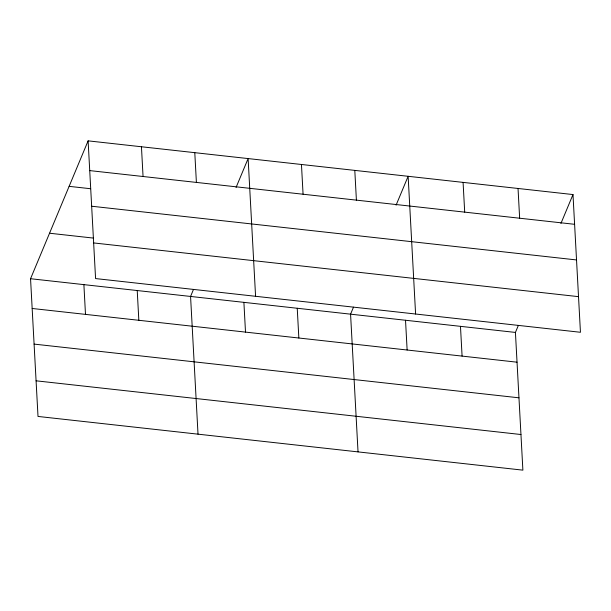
<?xml version="1.0" encoding="UTF-8"?>
<svg xmlns="http://www.w3.org/2000/svg" width="611" height="611" viewBox="0 0 611 611"><rect width="100%" height="100%" fill="white"/><g stroke="black" fill="none" stroke-linecap="round" stroke-linejoin="round"><path stroke-width="0.92" d="M518.349 325.434L515.424 332.43L522.886 470.149L38.012 416.442L30.55 278.723L88.114 140.851L572.988 194.558L580.45 332.277L95.576 278.57L88.114 140.851M193.481 289.446L190.563 296.45L198.017 434.161M236.067 187.447L248.119 158.577L255.581 296.289M353.494 307.173L350.569 314.169L358.031 451.888M396.081 205.174L408.133 176.296L415.595 314.016M560.936 223.435L572.988 194.558M89.725 170.599L574.6 224.306M69.119 186.347L90.642 188.73M91.658 206.228L576.532 259.942M49.544 233.226L93.529 238.099M93.643 242.934L578.518 296.648M30.55 278.723L515.424 332.43M32.162 308.471L517.036 362.186M34.094 344.1L518.968 397.814M36.08 380.813L520.954 434.52M518.036 188.471L519.648 218.219M463.085 182.384L464.696 212.132M460.473 326.343L462.084 356.098M405.521 320.256L407.132 350.011M354.8 170.393L356.404 200.141M301.46 164.481L303.071 194.229M297.236 308.265L298.848 338.013M243.896 302.353L245.507 332.101M194.787 152.666L196.398 182.414M141.446 146.755L143.058 176.503M137.223 290.538L138.834 320.286M83.89 284.627L85.494 314.382"/></g></svg>
